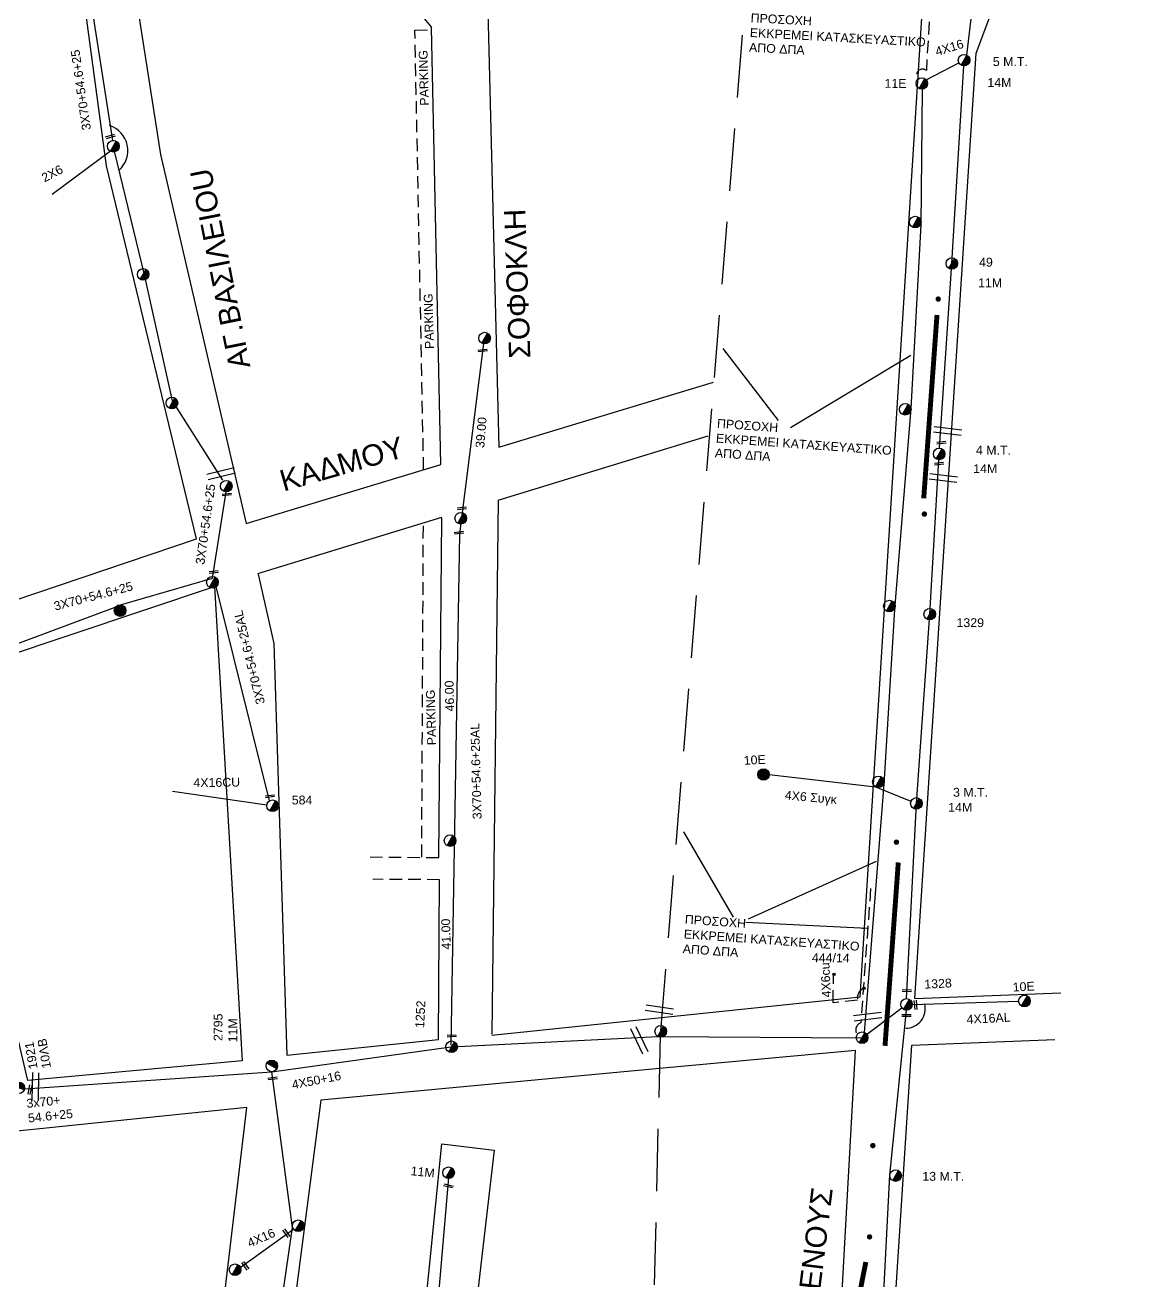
# Model space of a CAD drawing. Header units: millimetres. Extents: x 3156 to 5307, y 1191 to 2273.
# Drawn here: x 4763.4 to 4987.4, y 1462.9 to 1718.2 of the extents above; entities that cross this region are included whole.
import ezdxf

# ---------------------------------------------------------------- set-up
doc = ezdxf.new("R2010")
doc.units = ezdxf.units.MM
doc.linetypes.add('DASHED', pattern=[19.05, 12.7, -6.35])
for name, color, linetype in [('Pillar OTE', 7, 'Continuous'), ('Άγνωστα', 7, 'Continuous'), ('Γυμνά εναέρια ΧΤ (3Φ)   4x16CU', 7, 'Continuous'), ('Εναέρια παροχή ΧΤ 4x25', 7, 'SYN_LINE'), ('Επιγραφές - Σχήματα', 7, 'Continuous'), ('Καλώδια ΧΤ   3x150+50AL', 7, 'DASHED'), ('Καλώδια ΧΤ   3x150+50CU', 7, 'DASHED'), ('Καλώδια ΧΤ   3x150AL+50CU', 7, 'DASHED'), ('Καλώδια ΧΤ   4x50AL', 7, 'DASHED'), ('Μηχανική τομή', 7, 'Continuous'), ('Στύλος Ξύλινος', 7, 'Continuous'), ('Στύλος Ξύλινος @ 1', 7, 'Continuous'), ('Στύλος ΦΜ', 7, 'Continuous'), ('Στύλος ΦΜ @ 1', 7, 'Continuous'), ('Συνδέσεις', 7, 'Continuous'), ('Συνεστραμμένα ΧΤ   3x70+54.6+25 AL', 7, 'SYN_LINE'), ('Τομή', 7, 'Continuous'), ('Υπόβαθρο ΔΕΗ', 7, 'Continuous'), ('Υπόγεια καλώδια Παροχών ΧΤ   4x6', 7, 'DASHED')]:
    doc.layers.add(name, color=color, linetype=linetype)
doc.styles.add('arial', font='arial.ttf')
doc.styles.get("Standard").update_dxf_attribs({"font": 'arial.ttf'})
doc.linetypes.add('SYN_LINE', pattern='A,0.5,-0.0001,["/\\/\\/\\/",Standard,S=0.1,R=0,X=0,Y=-0.05],-0.25', length=0.7501)
doc.dimstyles.new('ISO-25', dxfattribs={"dimtxt": 2.5, "dimasz": 2.5, "dimexe": 1.25, "dimexo": 0.625, "dimtad": 1, "dimtxsty": 'Standard', "dimcen": 2.5, "dimadec": 0, "dimazin": 0, "dimtfac": 1, "dimtmove": 0, "dimatfit": 3, "dimfxl": 1, "dimarcsym": 0})

# ---------------------------------------------------------------- blocks, each defined once
blk = doc.blocks.new('ΥΠΑΡΧΩΝ ΤΣΙΜΕΝΤΕΝΙΟΣ ΣΤΥΛΟΣ')
at = {"layer": 'Στύλος ΦΜ'}
blk.add_hatch(color=7, dxfattribs=at).paths.add_polyline_path([(-1.29, -2.28, 0.574793), (2.62, 0, 0.268822), (1.3, 2.27)])
at = {"layer": 'Στύλος ΦΜ', "color": 7}
blk.add_line((-1.29, -2.28), (1.3, 2.27), dxfattribs=at)
blk.add_circle((0, 0), 2.62, dxfattribs=at)
at = {"layer": 'Στύλος ΦΜ', "flags": 4}
for tag, p in [('ΑΡΙΘΜΟΣ', (-4.68, 8.05)), ('ΤΥΠΟΣ', (-4.91, 3.03))]:
    blk.add_attdef(tag, p, '', height=4, dxfattribs=at)
blk = doc.blocks.new('ΥΠΑΡΧΩΝ ΞΥΛΙΝΟΣ ΣΤΥΛΟΣ')
at = {"layer": 'Στύλος Ξύλινος'}
h = blk.add_hatch(color=7, dxfattribs=at)
h.paths.add_polyline_path([(-2.62, 0, 0.270008), (-1.29, -2.28), (1.3, 2.27, 0.576266)])
h.paths.add_polyline_path([(-1.29, -2.28, 0.574793), (2.62, 0, 0.268822), (1.3, 2.27)])
at = {"layer": 'Στύλος Ξύλινος', "color": 7}
blk.add_line((-1.29, -2.28), (1.3, 2.27), dxfattribs=at)
blk.add_circle((0, 0), 2.62, dxfattribs=at)
at = {"layer": 'Στύλος Ξύλινος', "flags": 4}
for tag, p in [('ΑΡΙΘΜΟΣ', (-4.91, 8.6)), ('ΤΥΠΟΣ', (-4.85, 3.39))]:
    blk.add_attdef(tag, p, '', height=4, dxfattribs=at)
blk = doc.blocks.new('ΜΗΧΑΝΙΚΗ ΤΟΜΗ')
at = {"layer": 'Μηχανική τομή', "ltscale": 40}
for p, q in [((-1.89, 0.78), (1.89, 0.78)), ((1.89, 0), (-1.89, 0))]:
    blk.add_line(p, q, dxfattribs=at)
blk = doc.blocks.new('ΤΟΜΗ')
at = {"layer": 'Τομή', "ltscale": 40}
for p, q in [((-5.68, 0), (5.68, 0)), ((5.68, -2.33), (-5.68, -2.33))]:
    blk.add_line(p, q, dxfattribs=at)
blk = doc.blocks.new('_ΣΥΝΔΕΣΗ')
at = {"layer": 'Συνδέσεις', "linetype": 'SYN_LINE', "ltscale": 40}
blk.add_hatch(color=256, dxfattribs=at).paths.add_polyline_path([(0.5, -0.01, 1), (-0.5, -0.01, 1)])
at = {"layer": 'Συνδέσεις'}
blk.add_circle((0, -0.01), 0.5, dxfattribs=at)

msp = doc.modelspace()

# ---------------------------------------------------------------- hatches: boundary and pattern name
at = {"layer": 'Pillar OTE', "ltscale": 40}
h = msp.add_hatch(color=1, dxfattribs=at)
h.dxf.hatch_style = 1
h.paths.add_polyline_path([(4949.61, 1662.49, 1), (4948.51, 1662.49, 1)])
h = msp.add_hatch(color=1, dxfattribs=at)
h.dxf.hatch_style = 1
h.paths.add_polyline_path([(4946.81, 1618.78, 1), (4945.7, 1618.78, 1)])
h = msp.add_hatch(color=1, dxfattribs=at)
h.dxf.hatch_style = 1
h.paths.add_polyline_path([(4941.12, 1552.08, 1), (4940.02, 1552.08, 1)])
h = msp.add_hatch(color=1, dxfattribs=at)
h.dxf.hatch_style = 1
h.paths.add_polyline_path([(4936.33, 1490.39, 1), (4935.22, 1490.39, 1)])
h = msp.add_hatch(color=1, dxfattribs=at)
h.dxf.hatch_style = 1
h.paths.add_polyline_path([(4935.66, 1471.83, 1), (4934.56, 1471.83, 1)])

# ---------------------------------------------------------------- linework, layer by layer
at = {"color": 1, "const_width": 1}
for points in [[(4948.82, 1659.26), (4946.12, 1621.98)], [(4940.95, 1547.95), (4938.25, 1510.67)], [(4934.35, 1466.73), (4927.14, 1430.06)]]:
    msp.add_lwpolyline(points, dxfattribs=at)
at = {"layer": 'Άγνωστα'}
msp.add_lwpolyline([(4954.89, 1712.09), (4959.92, 1754.21)], dxfattribs=at)
at = {"layer": 'Άγνωστα', "color": 7, "linetype": 'DASHED'}
msp.add_lwpolyline([(4889.52, 1385.89), (4892.65, 1513.63), (4911.89, 1747.8)], dxfattribs=at)
at = {"layer": 'Άγνωστα', "color": 2}
msp.add_lwpolyline([(4949.36, 1632.18), (4951.83, 1669.72), (4954.24, 1709.89)], dxfattribs=at)
at = {"layer": 'Άγνωστα', "color": 62, "linetype": 'SYN_LINE', "ltscale": 15}
msp.add_lwpolyline([(4780.79, 1692.53), (4768.94, 1683.75)], dxfattribs=at)
at = {"layer": 'Άγνωστα', "color": 6}
for points in [[(4942.62, 1520.28), (4944.62, 1559.95), (4947.33, 1598.43), (4949.19, 1629.83)], [(4763.45, 1501.94), (4813.59, 1505.42), (4849.97, 1510.45)]]:
    msp.add_lwpolyline(points, dxfattribs=at)
at = {"layer": 'Άγνωστα', "linetype": 'SYN_LINE', "ltscale": 10}
msp.add_lwpolyline([(4914.73, 1565.83), (4936.32, 1563.33), (4943.53, 1560.4)], dxfattribs=at)
at = {"layer": 'Άγνωστα', "color": 133}
for points in [[(4943.8, 1519.1), (4965.42, 1519.76)], [(4927.3, 1393.81), (4932.19, 1425.13), (4937.79, 1456.61), (4939.23, 1484.36), (4942.62, 1517.93)]]:
    msp.add_lwpolyline(points, dxfattribs=at)
at = {"layer": 'Γυμνά εναέρια ΧΤ (3Φ)   4x16CU', "color": 1, "linetype": 'SYN_LINE', "ltscale": 15}
msp.add_lwpolyline([(4793.43, 1562.45), (4812.58, 1559.65)], dxfattribs=at)
at = {"layer": 'Εναέρια παροχή ΧΤ 4x25', "color": 2, "ltscale": 20}
msp.add_lwpolyline([(4946.63, 1707.06), (4953.25, 1710.54)], dxfattribs=at)
at = {"layer": 'Εναέρια παροχή ΧΤ 4x25', "color": 6, "ltscale": 10}
msp.add_lwpolyline([(4807.18, 1465.64), (4817.98, 1473.42)], dxfattribs=at)
at = {"layer": 'Επιγραφές - Σχήματα', "ltscale": 0.2}
for p, q in [((4944.3, 1520.31), (4974, 1521.45)), ((4943.69, 1510.8), (4972.74, 1511.98))]:
    msp.add_line(p, q, dxfattribs=at)
msp.add_arc((4942.46, 1518.23), 3.98, 270, 13.6416, dxfattribs=at)
at = {"layer": 'Καλώδια ΧΤ   3x150+50AL', "color": 6, "linetype": 'DASHED', "ltscale": 0.2}
msp.add_lwpolyline([(4935.33, 1542.65), (4933.34, 1515.36, 0.504784), (4932.6, 1512.97)], format="xyb", dxfattribs=at)
at = {"layer": 'Καλώδια ΧΤ   3x150+50CU', "linetype": 'SYN_LINE', "ltscale": 15}
for p, q in [((4945.78, 1705.08), (4945.56, 1677.58)), ((4945.56, 1677.58), (4943.48, 1640.24)), ((4943.48, 1640.24), (4940.2, 1599.4)), ((4940.2, 1599.4), (4938.02, 1563.89))]:
    msp.add_line(p, q, dxfattribs=at)
at = {"layer": 'Καλώδια ΧΤ   3x150+50CU', "linetype": 'SYN_LINE', "ltscale": 20}
msp.add_line((4938.02, 1563.89), (4933.98, 1513.39), dxfattribs=at)
at = {"layer": 'Καλώδια ΧΤ   3x150+50CU', "ltscale": 0.2}
msp.add_lwpolyline([(4948.96, 1749.25), (4946.65, 1708.99)], dxfattribs=at)
msp.add_arc((4945.9, 1707.98), 1.26, 53.6154, 220.0029, dxfattribs=at)
at = {"layer": 'Καλώδια ΧΤ   3x150+50CU', "linetype": 'Continuous', "ltscale": 0.2}
msp.add_arc((4779.01, 1692.67), 5.32, 311.6832, 72.4964, dxfattribs=at)
at = {"layer": 'Καλώδια ΧΤ   3x150AL+50CU', "linetype": 'DASHED', "ltscale": 0.2}
for p, q in [((4842.69, 1717.16), (4846.05, 1717.23)), ((4844.45, 1627.83), (4842.69, 1717.16)), ((4844.45, 1627.78), (4844.45, 1627.83)), ((4844.07, 1549.05), (4844.4, 1616.97)), ((4847.52, 1548.89), (4833.24, 1549.02)), ((4847.68, 1544.44), (4834.15, 1544.53))]:
    msp.add_line(p, q, dxfattribs=at)
at = {"layer": 'Συνεστραμμένα ΧΤ   3x70+54.6+25 AL', "color": 6, "ltscale": 20}
msp.add_line((4850.04, 1510.84), (4851.79, 1614.74), dxfattribs=at)
at = {"layer": 'Συνεστραμμένα ΧΤ   3x70+54.6+25 AL', "color": 62, "ltscale": 10}
for points in [[(4765.41, 1727.83), (4775.94, 1728.63), (4781.19, 1694.72)], [(4781.58, 1692.32), (4787.64, 1667.39), (4793.35, 1641.78), (4803.57, 1625.68)]]:
    msp.add_lwpolyline(points, dxfattribs=at)
at = {"layer": 'Συνεστραμμένα ΧΤ   3x70+54.6+25 AL', "color": 6, "ltscale": 20}
for points in [[(4851.79, 1614.74), (4856.85, 1654.55)], [(4800.94, 1399.26), (4812.37, 1436.35), (4817.77, 1473.73), (4813.59, 1505.42)]]:
    msp.add_lwpolyline(points, dxfattribs=at)
at = {"layer": 'Συνεστραμμένα ΧΤ   3x70+54.6+25 AL', "color": 1, "ltscale": 15}
for points in [[(4782.83, 1600.36), (4801.51, 1605.73), (4804.33, 1623.27)], [(4744.27, 1585.87), (4781.71, 1599.88)]]:
    msp.add_lwpolyline(points, dxfattribs=at)
at = {"layer": 'Συνεστραμμένα ΧΤ   3x70+54.6+25 AL', "color": 1, "ltscale": 20}
msp.add_lwpolyline([(4813.11, 1560.48), (4802.27, 1604.03)], dxfattribs=at)
at = {"layer": 'Συνεστραμμένα ΧΤ   3x70+54.6+25 AL', "color": 6, "ltscale": 15}
msp.add_lwpolyline([(4850.05, 1510.47), (4850.13, 1510.48), (4892.07, 1512.6), (4933.59, 1512.32), (4941.68, 1518.4)], dxfattribs=at)
at = {"layer": 'Συνεστραμμένα ΧΤ   3x70+54.6+25 AL', "color": 85, "linetype": 'SYN_LINE', "ltscale": 15}
msp.add_lwpolyline([(4840.17, 1394.32), (4846.26, 1445.24), (4849.55, 1483.89)], dxfattribs=at)
at = {"layer": 'Υπόβαθρο ΔΕΗ'}
for p, q in [((4857.2, 1733.52), (4859.72, 1632.4)), ((4834.82, 1731.71), (4846.04, 1717.7)), ((4847.93, 1628.83), (4846.04, 1717.7)), ((4859.72, 1632.4), (4903.37, 1645.6)), ((4859.59, 1621.62), (4902.33, 1634.71)), ((4808.36, 1616.86), (4847.93, 1628.83)), ((4859.59, 1621.62), (4858.31, 1513.02)), ((4810.75, 1606.67), (4848.16, 1618.12)), ((4847.52, 1548.94), (4848.16, 1617.94)), ((4847.47, 1511.95), (4847.68, 1544.44))]:
    msp.add_line(p, q, dxfattribs=at)
for points in [[(4858.3, 1512.81), (4933.17, 1520.67), (4940.57, 1638.18), (4947.09, 1741.16), (4857.2, 1733.52)], [(4742.5, 1594.89), (4798.25, 1613.73), (4779.96, 1689.57), (4774.98, 1726.86)], [(4785.4, 1727.55), (4790.99, 1691.87), (4808.37, 1616.85)], [(4810.79, 1606.55), (4814.02, 1592.48), (4816.64, 1508.77), (4847.47, 1511.95), (4847.47, 1511.95)], [(4807.58, 1507.65), (4763.98, 1503.6), (4744.8, 1584.99), (4758.42, 1589.52), (4801.91, 1604.07), (4807.58, 1507.65)], [(4844.21, 1451.62), (4848.16, 1490.76), (4858.81, 1489.48), (4847.77, 1394.38), (4888.35, 1387.56), (4913.02, 1384.63), (4928.9, 1449.74), (4932.22, 1509.74), (4892.39, 1506.09), (4823.52, 1499.62)], [(4823.52, 1499.62), (4810.46, 1398.74), (4838.48, 1395.89), (4843.59, 1445.68)]]:
    msp.add_lwpolyline(points, dxfattribs=at)
for points in [[(4944.3, 1520.31), (4956.76, 1712.47), (4968.22, 1743), (5015.35, 1724.94), (5210.22, 1675.07, -0.384036), (5235, 1637.82)], [(5032.86, 1412.35), (5046.11, 1372.15, -0.398012), (5040.25, 1359.68), (4926.64, 1379.78), (4940.15, 1456.25), (4943.69, 1510.8)], [(4453.45, 1493.55), (4544.29, 1444.13), (4617.51, 1422.63), (4800.19, 1399.34), (4807.37, 1459.28), (4803.88, 1459.28), (4808.53, 1498.17), (4750.58, 1492.2), (4709.2, 1485.25), (4622.98, 1477.86), (4455.39, 1499.59, 1.059957), (4453.45, 1493.55, 888.087625)]]:
    msp.add_lwpolyline(points, format="xyb", dxfattribs=at)
at = {"layer": 'Υπόγεια καλώδια Παροχών ΧΤ   4x6', "color": 6, "linetype": 'DASHED', "ltscale": 0.2}
msp.add_lwpolyline([(4933.85, 1522.31, 0.359002), (4932.68, 1519.95), (4927.72, 1519.45), (4927.76, 1525.06)], format="xyb", dxfattribs=at)

# ---------------------------------------------------------------- block references
at = {"layer": 'Μηχανική τομή'}
for p, xscale, yscale, zscale, rotation in [((4780.82, 1695.35), 0.4999999999985926, 0.4999999999985926, 0.4999999999985926, 17.34988714970856), ((4856.44, 1652.23), 0.4999999999989964, 0.4999999999989964, 0.4999999999989964, 186.5104380654658), ((4949.69, 1633.5), 0.4999999999989964, 0.4999999999989964, 0.4999999999989964, 186.5104380654658), ((4949.23, 1629.24), 0.4999999999989964, 0.4999999999989964, 0.4999999999989964, 186.5104380654658), ((4804.42, 1622.95), 0.4999999999989964, 0.4999999999989964, 0.4999999999989964, 186.5104380654658), ((4852.2, 1620.16), 0.4999999999989964, 0.4999999999989964, 0.4999999999989964, 186.5104380654658), ((4851.61, 1615.17), 0.4999999999989964, 0.4999999999989964, 0.4999999999989964, 186.5104380654658), ((4801.76, 1607.2), 0.4999999999989964, 0.4999999999989964, 0.4999999999989964, 186.5104380654658), ((4813.18, 1561.62), 0.4999999999989964, 0.4999999999989964, 0.4999999999989964, 186.5104380654658), ((4942.7, 1521.7), 0.4999999999987899, 0.4999999999987899, 0.4999999999987899, 358.8941481463506), ((4944.28, 1518.97), 0.4999999999987898, 0.4999999999987898, 0.4999999999987898, 274.3898155983783), ((4942.62, 1516.64), 0.4999999999987898, 0.4999999999987898, 0.4999999999987898, 358.8941481463506), ((4850.15, 1512.89), 0.4999999999987898, 0.4999999999987898, 0.4999999999987898, 183.132917227069), ((4813.74, 1504.24), 0.4999999999989964, 0.4999999999989964, 0.4999999999989964, 186.5104380654658), ((4764.22, 1501.79), 0.4999999999988615, 0.4999999999988615, 0.4999999999988615, 259.1282047850968), ((4849.42, 1482), 0.4999999999989713, 0.4999999999989713, 0.4999999999989713, 346.3324405140667), ((4816.38, 1472.46), 0.4999999999987896, 0.4999999999987896, 0.4999999999987896, 305.7475797125491), ((4808.04, 1465.86), 0.4999999999987896, 0.4999999999987896, 0.4999999999987896, 305.7475797125491)]:
    msp.add_blockref('ΜΗΧΑΝΙΚΗ ΤΟΜΗ', p, dxfattribs=dict(at, xscale=xscale, yscale=yscale, zscale=zscale, rotation=rotation))
at = {"layer": 'Στύλος Ξύλινος @ 1', "ltscale": 40, "xscale": 0.4499999999998181, "yscale": 0.4499999999998181, "zscale": 0.4499999999998181}
for p in [(4782.75, 1599.16), (4913.55, 1565.83)]:
    msp.add_blockref('ΥΠΑΡΧΩΝ ΞΥΛΙΝΟΣ ΣΤΥΛΟΣ', p, dxfattribs=at)
at = {"layer": 'Στύλος ΦΜ @ 1', "ltscale": 40}
ref = msp.add_blockref('ΥΠΑΡΧΩΝ ΤΣΙΜΕΝΤΕΝΙΟΣ ΣΤΥΛΟΣ', (4954.31, 1711.06), dxfattribs=dict(at, xscale=0.4499999999998181, yscale=0.4499999999998181, zscale=0.4499999999998181))
ref.add_attrib('ΤΥΠΟΣ', '5 M.T.', (4960.17, 1709.87), dxfattribs={"layer": '', "height": 1.8, "flags": 4})
ref.add_attrib('ΑΡΙΘΜΟΣ', '14M', (4959.06, 1705.61), dxfattribs={"layer": '', "height": 1.8, "flags": 4})
at = {"layer": 'Στύλος ΦΜ @ 1', "ltscale": 40, "xscale": 0.4499999999998181, "yscale": 0.4499999999998181, "zscale": 0.4499999999998181}
for p in [(4945.74, 1706.31), (4781.37, 1693.56), (4944.41, 1678.14), (4787.43, 1667.51), (4856.85, 1654.55), (4793.28, 1641.36), (4942.37, 1640.08), (4804.33, 1624.45), (4852, 1617.93), (4801.51, 1604.92), (4939.14, 1600.09), (4936.91, 1564.35), (4849.83, 1552.4), (4942.62, 1519.1), (4966.6, 1519.79), (4892.65, 1513.63), (4850.13, 1510.48), (4933.59, 1512.32), (4849.53, 1484.88), (4818.94, 1474.11), (4806.11, 1465.16)]:
    msp.add_blockref('ΥΠΑΡΧΩΝ ΤΣΙΜΕΝΤΕΝΙΟΣ ΣΤΥΛΟΣ', p, dxfattribs=at)
at = {"layer": 'Στύλος ΦΜ @ 1', "ltscale": 40}
ref = msp.add_blockref('ΥΠΑΡΧΩΝ ΤΣΙΜΕΝΤΕΝΙΟΣ ΣΤΥΛΟΣ', (4951.83, 1669.72), dxfattribs=dict(at, xscale=0.4499999999998181, yscale=0.4499999999998181, zscale=0.4499999999998181))
ref.add_attrib('ΤΥΠΟΣ', '49', (4957.37, 1669.08), dxfattribs={"layer": '', "height": 1.8, "flags": 4})
ref.add_attrib('ΑΡΙΘΜΟΣ', '11M', (4957.17, 1664.91), dxfattribs={"layer": '', "height": 1.8, "flags": 4})
ref = msp.add_blockref('ΥΠΑΡΧΩΝ ΤΣΙΜΕΝΤΕΝΙΟΣ ΣΤΥΛΟΣ', (4949.26, 1631), dxfattribs=dict(at, xscale=0.4499999999998181, yscale=0.4499999999998181, zscale=0.4499999999998181))
ref.add_attrib('ΤΥΠΟΣ', '4 M.T.', (4956.73, 1630.87), dxfattribs={"layer": '', "height": 1.8, "flags": 4})
ref.add_attrib('ΑΡΙΘΜΟΣ', '14M', (4956.18, 1627.11), dxfattribs={"layer": '', "height": 1.8, "flags": 4})
ref = msp.add_blockref('ΥΠΑΡΧΩΝ ΤΣΙΜΕΝΤΕΝΙΟΣ ΣΤΥΛΟΣ', (4947.33, 1598.43), dxfattribs=dict(at, xscale=0.4499999999998181, yscale=0.4499999999998181, zscale=0.4499999999998181))
ref.add_attrib('ΤΥΠΟΣ', '1329', (4952.78, 1595.8), dxfattribs={"layer": '', "height": 1.8, "flags": 4})
ref = msp.add_blockref('ΥΠΑΡΧΩΝ ΤΣΙΜΕΝΤΕΝΙΟΣ ΣΤΥΛΟΣ', (4944.62, 1559.95), dxfattribs=dict(at, xscale=0.4499999999998181, yscale=0.4499999999998181, zscale=0.4499999999998181))
ref.add_attrib('ΤΥΠΟΣ', '3 M.T.', (4952.08, 1561.32), dxfattribs={"layer": '', "height": 1.8, "flags": 4})
ref.add_attrib('ΑΡΙΘΜΟΣ', '14M', (4951.09, 1558.26), dxfattribs={"layer": '', "height": 1.8, "flags": 4})
ref = msp.add_blockref('ΥΠΑΡΧΩΝ ΤΣΙΜΕΝΤΕΝΙΟΣ ΣΤΥΛΟΣ', (4813.74, 1559.48), dxfattribs=dict(at, xscale=0.4499999999998181, yscale=0.4499999999998181, zscale=0.4499999999998181))
ref.add_attrib('ΤΥΠΟΣ', '584', (4817.64, 1559.75), dxfattribs={"layer": '', "height": 1.8, "flags": 4})
ref = msp.add_blockref('ΥΠΑΡΧΩΝ ΤΣΙΜΕΝΤΕΝΙΟΣ ΣΤΥΛΟΣ', (4813.59, 1506.6), dxfattribs=dict(at, xscale=0.4499999999998181, yscale=0.4499999999998181, zscale=0.4499999999998181, rotation=90))
ref.add_attrib('ΤΥΠΟΣ', '2795', (4803.56, 1511.65), dxfattribs={"layer": '', "height": 1.8, "rotation": 90, "flags": 4})
ref.add_attrib('ΑΡΙΘΜΟΣ', '11M', (4806.56, 1511.39), dxfattribs={"layer": '', "height": 1.8, "rotation": 90, "flags": 4})
ref = msp.add_blockref('ΥΠΑΡΧΩΝ ΤΣΙΜΕΝΤΕΝΙΟΣ ΣΤΥΛΟΣ', (4762.14, 1502.14), dxfattribs=dict(at, xscale=0.4499999999998049, yscale=0.4499999999998049, zscale=0.4499999999998049, rotation=99.36897675257563))
ref.add_attrib('ΤΥΠΟΣ', '1921', (4766, 1506.1), dxfattribs={"layer": '', "height": 1.8, "rotation": 99.369, "flags": 4})
ref.add_attrib('ΑΡΙΘΜΟΣ', '10ΛB', (4768.71, 1506.22), dxfattribs={"layer": '', "height": 1.8, "rotation": 99.369, "flags": 4})
ref = msp.add_blockref('ΥΠΑΡΧΩΝ ΤΣΙΜΕΝΤΕΝΙΟΣ ΣΤΥΛΟΣ', (4940.41, 1484.29), dxfattribs=dict(at, xscale=0.4499999999998181, yscale=0.4499999999998181, zscale=0.4499999999998181))
ref.add_attrib('ΤΥΠΟΣ', '13 M.T.', (4945.83, 1483.25), dxfattribs={"layer": '', "height": 1.8, "flags": 4})
at = {"layer": 'Συνδέσεις', "xscale": 0.4777242751394019, "yscale": 0.4777242751394019, "zscale": 0.4777242751394019}
for p in [(4927.86, 1525.23), (4934, 1522.34)]:
    msp.add_blockref('_ΣΥΝΔΕΣΗ', p, dxfattribs=at)
at = {"layer": 'Τομή'}
for p, xscale, yscale, zscale, rotation in [((4951.06, 1636.24), 0.4999999999996897, 0.4999999999996897, 0.4999999999996897, 353.3169390787757), ((4803.15, 1627.56), 0.4999999999996897, 0.4999999999996897, 0.4999999999996897, 13.52234393409656), ((4950.19, 1626.7), 0.4999999999996896, 0.4999999999996896, 0.4999999999996896, 353.3169390787757), ((4892.47, 1518.6), 0.4999999999996897, 0.4999999999996897, 0.4999999999996897, 351.7316586373357), ((4934.81, 1516.02), 0.4999999999997601, 0.4999999999997601, 0.4999999999997601, 186.7022297497224), ((4888.82, 1512.06), 0.4999999999996897, 0.4999999999996897, 0.4999999999996897, 295.4375770588085), ((4766.11, 1502.37), 0.4999999999996897, 0.4999999999996897, 0.4999999999996897, 268.8843524364891)]:
    msp.add_blockref('ΤΟΜΗ', p, dxfattribs=dict(at, xscale=xscale, yscale=yscale, zscale=zscale, rotation=rotation))

# ---------------------------------------------------------------- texts
at = {"layer": 'Άγνωστα', "color": 1, "ltscale": 40, "char_height": 1.8, "width": 46.8576, "attachment_point": 1, "style": 'arial'}
for insert, rotation in [((4910.99, 1720.58), 356.8625), ((4904.17, 1638.13), 355.9238), ((4897.63, 1537.32), 355.9238)]:
    msp.add_mtext('ΠΡΟΣΟΧΗ \\PΕΚΚΡΕΜΕΙ ΚΑΤΑΣΚΕΥΑΣΤΙΚΟ \\PΑΠΟ ΔΠΑ', dxfattribs=dict(at, insert=insert, rotation=rotation))
at = {"layer": 'Άγνωστα', "ltscale": 40, "char_height": 1.8, "width": 43.5158, "attachment_point": 1, "style": 'arial'}
for s, insert, rotation in [('3X70+54.6+25', (4775.04, 1696.7), 98.2019), ('2X6', (4766.54, 1687.78), 27.8455), ('3X70+54.6+25', (4798.07, 1608.67), 82.0367), ('3X70+54.6+25', (4769.09, 1600.88), 14.7352), ('4X6cu', (4925.46, 1520.46), 92.707), ('1252', (4842.74, 1514.33), 87.1851), ('4X50+16', (4817.51, 1503.62), 11.0071), ('3x70+\\P54.6+25', (4763.62, 1499.84), 6.0399)]:
    msp.add_mtext(s, dxfattribs=dict(at, insert=insert, rotation=rotation))
at = {"layer": 'Γυμνά εναέρια ΧΤ (3Φ)   4x16CU', "ltscale": 40, "char_height": 1.8, "width": 43.5158, "attachment_point": 1, "style": 'arial'}
for s, insert, rotation in [('10Ε', (4909.48, 1569.59), 2.9044), ('4X16CU', (4797.63, 1565.06), 0.8071), ('4X6 Συγκ', (4917.97, 1562.57), 354.9044), ('444/14', (4923.39, 1529.49), 359.4379), ('1328', (4946.19, 1524.09), 2.9044), ('10Ε', (4964.16, 1523.5), 2.9044), ('4Χ16ΑL', (4954.79, 1516.94), 2.9044)]:
    msp.add_mtext(s, dxfattribs=dict(at, insert=insert, rotation=rotation))
at = {"layer": 'Εναέρια παροχή ΧΤ 4x25', "ltscale": 20, "char_height": 1.8, "width": 43.5158, "attachment_point": 1, "style": 'arial'}
for s, insert, rotation in [('4X16', (4948.26, 1713.62), 17.018), ('11M', (4841.93, 1486.18), 354.1219), ('4X16', (4808.38, 1471.3), 23.467)]:
    msp.add_mtext(s, dxfattribs=dict(at, insert=insert, rotation=rotation))
at = {"layer": 'Καλώδια ΧΤ   4x50AL', "ltscale": 0.2, "insert": (4938.15, 1707.24), "char_height": 1.8, "width": 43.5158, "attachment_point": 1, "rotation": 359.8322, "style": 'arial'}
msp.add_mtext('11Ε', dxfattribs=at)
at = {"layer": 'Συνεστραμμένα ΧΤ   3x70+54.6+25 AL', "ltscale": 20, "char_height": 1.8, "width": 43.5158, "attachment_point": 1, "style": 'arial'}
for s, insert, rotation in [('PARKING', (4843.71, 1701.78), 91.4147), ('PARKING', (4844.75, 1652.32), 91.4147), ('39.00', (4854.97, 1632.3), 85.3181), ('3X70+54.6+25AL', (4810.47, 1579.92), 103.7754), ('PARKING', (4845.19, 1571.76), 91.4147), ('46.00', (4848.88, 1578.63), 91.4147), ('3X70+54.6+25AL', (4854.44, 1556.73), 91.4147), ('41.00', (4848.17, 1530.22), 91.4147)]:
    msp.add_mtext(s, dxfattribs=dict(at, insert=insert, rotation=rotation))
at = {"layer": 'Υπόβαθρο ΔΕΗ', "char_height": 4, "width": 47.4753, "attachment_point": 1, "style": 'arial'}
for s, insert, rotation in [('{\\H1.083x;AΓ.BAΣIΛEIOU}', (4804.99, 1647.91), 101.2507), ('{\\H1.083x;ΣΟΦΟΚΛΗ}', (4861.83, 1650.34), 91.9832), ('{\\H1.083x;ΚΑΔΜΟΥ}', (4814.77, 1627.5), 15.9756), ('{\\H1.083x;KΛEIΣθENOYΣ}', (4918.19, 1440.67), 82.9065)]:
    msp.add_mtext(s, dxfattribs=dict(at, insert=insert, rotation=rotation))

# ---------------------------------------------------------------- leaders
at = {"layer": 'Επιγραφές - Σχήματα', "color": 1, "ltscale": 40}
for points in [[(4905.28, 1652.41), (4916.55, 1637.82)], [(4943.51, 1651), (4919.04, 1636.3)], [(4897.3, 1554.18), (4907.41, 1536.86)], [(4936.42, 1548.17), (4910.4, 1536.46)], [(4934.63, 1534.54), (4909.97, 1535.74)]]:
    msp.add_leader(points, dimstyle='ISO-25', override={"dimasz": 1, "dimtad": 0}, dxfattribs=at)

doc.saveas('drawing.dxf')
